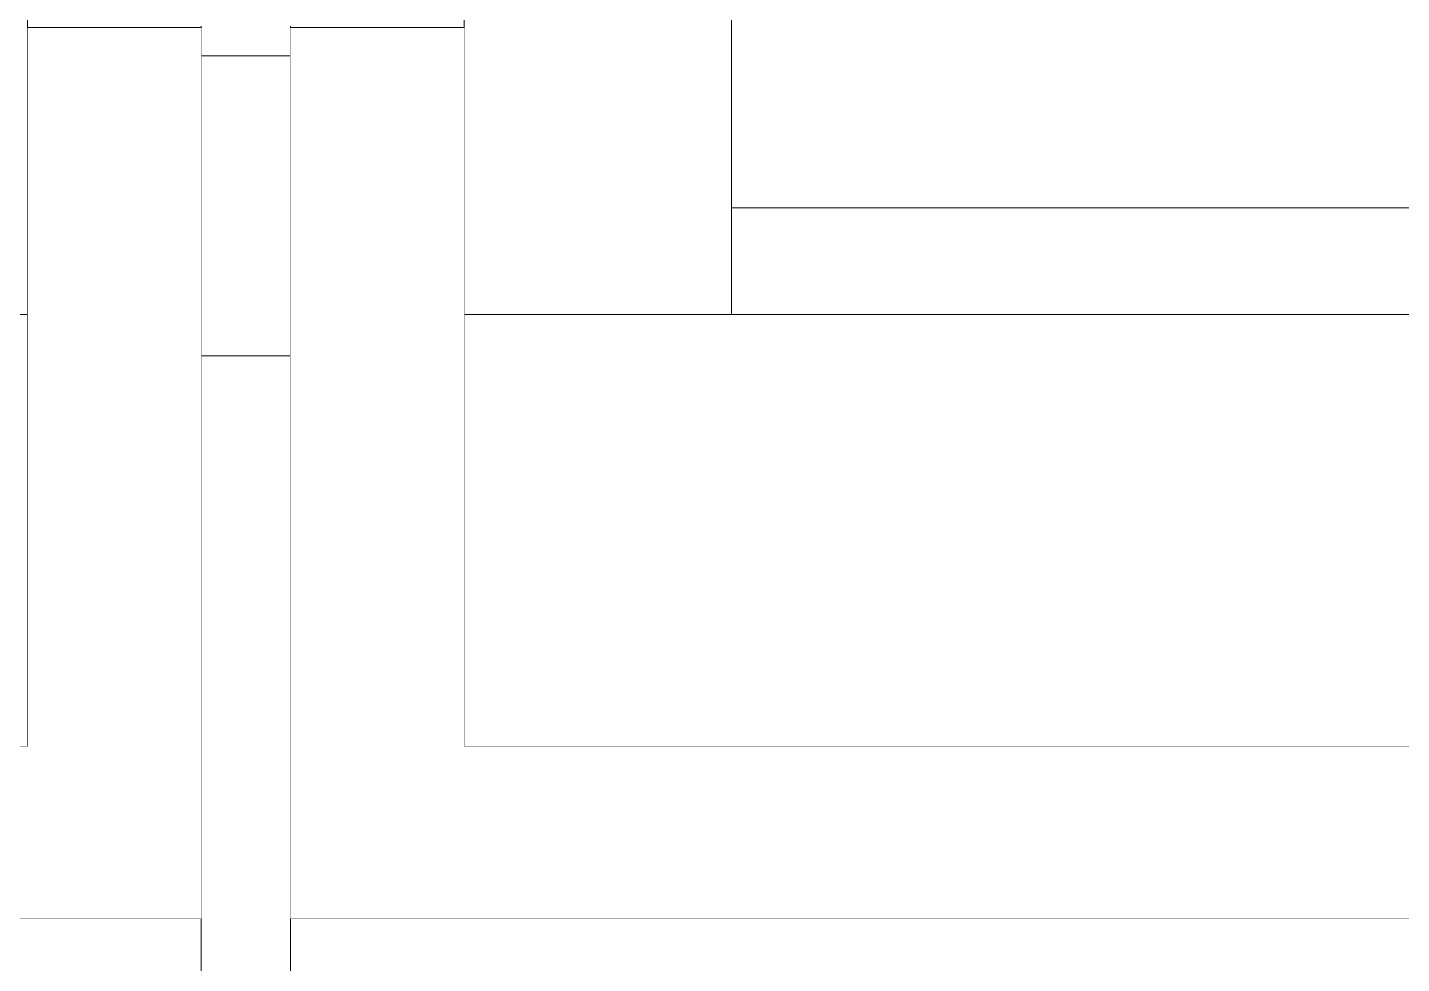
# Model space of a CAD drawing. Header units: millimetres. Extents: x -46169 to 237885, y -84465 to 18123.
# Drawn here: x 224215.9 to 224370.1, y -80720.2 to -80615.1 of the extents above; entities that cross this region are included whole.
import ezdxf

# ---------------------------------------------------------------- set-up
doc = ezdxf.new("R2010")
doc.units = ezdxf.units.MM
doc.header["$MEASUREMENT"] = 0
doc.linetypes.add('Wipeout_Contour', pattern=[1000, 0, -1000])
doc.layers.add('New_A-20-M_Floor_Slab', color=7, linetype='Continuous')
doc.layers.add('New_A-35-M_FFE_Fixed', color=7, linetype='Continuous')
for name, color, linetype, lineweight in [('New_A-20-M_Floor_Slab_Pen_No__87', 8, 'Continuous', 20), ('New_A-20-M_Floor_Slab_Pen_No__89', 8, 'Continuous', 20), ('New_A-35-M_FFE_Fixed_Pen_No__1', 7, 'Continuous', 13)]:
    doc.layers.add(name, color=color, linetype=linetype, lineweight=lineweight)

# ---------------------------------------------------------------- blocks, each defined once
blk = doc.blocks.new('Section Elem_266_4', base_point=(208268.76, -84332.61))
at = {"color": 254, "linetype": 'Wipeout_Contour', "lineweight": 0, "ltscale": 43042086.18620662}
blk.add_wipeout([(222238.62, -80784.11), (222303.32, -80784.11), (222303.32, -80953.11), (233391.17, -80953.11), (233391.17, -80952.86), (233326.46, -80952.86), (233326.46, -80783.86), (233391.17, -80783.86), (233391.17, -80715.11), (233320.44, -80715.11), (233320.44, -80952.36), (233285.44, -80952.36), (233285.44, -80942.36), (233310.44, -80942.36), (233310.44, -80715.11), (233045.44, -80715.11), (233045.44, -80952.36), (233010.44, -80952.36), (233010.44, -80942.36), (233035.44, -80942.36), (233035.44, -80715.11), (232495.44, -80715.11), (232495.44, -80942.36), (232520.94, -80942.36), (232520.94, -80952.36), (232459.94, -80952.36), (232459.94, -80942.36), (232485.44, -80942.36), (232485.44, -80715.11), (231945.44, -80715.11), (231945.44, -80942.36), (231970.44, -80942.36), (231970.44, -80952.36), (231909.94, -80952.36), (231909.94, -80942.36), (231935.44, -80942.36), (231935.44, -80715.11), (231395.44, -80715.11), (231395.44, -80942.36), (231420.44, -80942.36), (231420.44, -80952.36), (231359.94, -80952.36), (231359.94, -80942.36), (231385.44, -80942.36), (231385.44, -80715.11), (230845.44, -80715.11), (230845.44, -80942.36), (230870.44, -80942.36), (230870.44, -80952.36), (230809.94, -80952.36), (230809.94, -80942.36), (230835.44, -80942.36), (230835.44, -80715.11), (230295.44, -80715.11), (230295.44, -80942.36), (230320.44, -80942.36), (230320.44, -80952.36), (230259.94, -80952.36), (230259.94, -80942.36), (230285.44, -80942.36), (230285.44, -80715.11), (229745.44, -80715.11), (229745.44, -80942.36), (229770.44, -80942.36), (229770.44, -80952.36), (229710.44, -80952.36), (229710.44, -80942.36), (229735.44, -80942.36), (229735.44, -80715.11), (229195.44, -80715.11), (229195.44, -80942.36), (229220.94, -80942.36), (229220.94, -80952.36), (229159.94, -80952.36), (229159.94, -80942.36), (229185.44, -80942.36), (229185.44, -80715.11), (228645.44, -80715.11), (228645.44, -80942.36), (228670.44, -80942.36), (228670.44, -80952.36), (228610.44, -80952.36), (228610.44, -80942.36), (228635.44, -80942.36), (228635.44, -80715.11), (228095.44, -80715.11), (228095.44, -80942.36), (228120.94, -80942.36), (228120.94, -80952.36), (228059.94, -80952.36), (228059.94, -80942.36), (228085.44, -80942.36), (228085.44, -80715.11), (227545.44, -80715.11), (227545.44, -80942.36), (227570.44, -80942.36), (227570.44, -80952.36), (227510.44, -80952.36), (227510.44, -80942.36), (227535.44, -80942.36), (227535.44, -80715.11), (226995.44, -80715.11), (226995.44, -80942.36), (227020.94, -80942.36), (227020.94, -80952.36), (226959.94, -80952.36), (226959.94, -80942.36), (226985.44, -80942.36), (226985.44, -80715.11), (226445.44, -80715.11), (226445.44, -80942.36), (226470.44, -80942.36), (226470.44, -80952.36), (226409.94, -80952.36), (226409.94, -80942.36), (226435.44, -80942.36), (226435.44, -80715.11), (225895.44, -80715.11), (225895.44, -80942.36), (225920.44, -80942.36), (225920.44, -80952.36), (225860.44, -80952.36), (225860.44, -80942.36), (225885.44, -80942.36), (225885.44, -80715.11), (225345.44, -80715.11), (225345.44, -80942.36), (225370.94, -80942.36), (225370.94, -80952.36), (225309.94, -80952.36), (225309.94, -80942.36), (225335.44, -80942.36), (225335.44, -80715.11), (224795.44, -80715.11), (224795.44, -80942.36), (224820.44, -80942.36), (224820.44, -80952.36), (224760.44, -80952.36), (224760.44, -80942.36), (224785.44, -80942.36), (224785.44, -80715.11), (224245.44, -80715.11), (224245.44, -80942.36), (224270.94, -80942.36), (224270.94, -80952.36), (224209.94, -80952.36), (224209.94, -80942.36), (224235.44, -80942.36), (224235.44, -80715.11), (223695.44, -80715.11), (223695.44, -80942.36), (223720.44, -80942.36), (223720.44, -80952.36), (223660.44, -80952.36), (223660.44, -80942.36), (223685.44, -80942.36), (223685.44, -80715.11), (223145.44, -80715.11), (223145.44, -80942.36), (223170.94, -80942.36), (223170.94, -80952.36), (223109.94, -80952.36), (223109.94, -80942.36), (223135.44, -80942.36), (223135.44, -80715.11), (222595.44, -80715.11), (222595.44, -80942.36), (222620.44, -80942.36), (222620.44, -80952.36), (222585.44, -80952.36), (222585.44, -80715.11), (222320.44, -80715.11), (222320.44, -80942.36), (222345.44, -80942.36), (222345.44, -80952.36), (222310.44, -80952.36), (222310.44, -80715.11), (222238.62, -80715.11)], dxfattribs=at).dxf.layer = 'New_A-20-M_Floor_Slab'
at = {"layer": 'New_A-20-M_Floor_Slab_Pen_No__87', "linetype": 'Continuous'}
for p, q in [((224235.44, -80715.11), (223695.44, -80715.11)), ((224785.44, -80715.11), (224245.44, -80715.11))]:
    blk.add_line(p, q, dxfattribs=at)
blk = doc.blocks.new('Section Elem_285_4', base_point=(208268.76, -84332.61))
at = {"color": 254, "linetype": 'Wipeout_Contour', "lineweight": 0, "ltscale": 952961.263665}
blk.add_wipeout([(224215.94, -80503.33), (224185.94, -80503.33), (224185.94, -80647.33), (224215.94, -80647.33)], dxfattribs=at).dxf.layer = 'New_A-35-M_FFE_Fixed'
at = {"color": 254, "linetype": 'Wipeout_Contour', "lineweight": 0, "ltscale": 953166.90656}
blk.add_wipeout([(224235.44, -80618.27), (224245.44, -80618.27), (224245.44, -80616.64), (224235.44, -80616.64)], dxfattribs=at).dxf.layer = 'New_A-35-M_FFE_Fixed'
at = {"color": 254, "linetype": 'Wipeout_Contour', "lineweight": 0, "ltscale": 953201.997345}
blk.add_wipeout([(224245.44, -80646.23), (224245.44, -80640.54), (224235.44, -80640.54), (224235.44, -80646.23)], dxfattribs=at).dxf.layer = 'New_A-35-M_FFE_Fixed'
at = {"color": 254, "linetype": 'Wipeout_Contour', "lineweight": 0, "ltscale": 953164.667166}
blk.add_wipeout([(224245.44, -80616.64), (224245.44, -80614.96), (224235.44, -80614.96), (224235.44, -80616.64)], dxfattribs=at).dxf.layer = 'New_A-35-M_FFE_Fixed'
at = {"color": 254, "linetype": 'Wipeout_Contour', "lineweight": 0, "ltscale": 953169.051315}
blk.add_wipeout([(224245.44, -80619.81), (224245.44, -80618.27), (224235.44, -80618.27), (224235.44, -80619.81)], dxfattribs=at).dxf.layer = 'New_A-35-M_FFE_Fixed'
at = {"color": 254, "linetype": 'Wipeout_Contour', "lineweight": 0, "ltscale": 953194.480833}
blk.add_wipeout([(224245.44, -80640.54), (224245.44, -80635.12), (224235.44, -80635.12), (224235.44, -80640.54)], dxfattribs=at).dxf.layer = 'New_A-35-M_FFE_Fixed'
at = {"color": 254, "linetype": 'Wipeout_Contour', "lineweight": 0, "ltscale": 953209.735235}
blk.add_wipeout([(224245.44, -80651.97), (224245.44, -80646.23), (224235.44, -80646.23), (224235.44, -80651.97)], dxfattribs=at).dxf.layer = 'New_A-35-M_FFE_Fixed'
at = {"color": 254, "linetype": 'Wipeout_Contour', "lineweight": 0, "ltscale": 952205.2563}
blk.add_wipeout([(223714.94, -80695.83), (224215.94, -80695.83), (224215.94, -80647.33), (223714.94, -80647.33)], dxfattribs=at).dxf.layer = 'New_A-35-M_FFE_Fixed'
at = {"layer": 'New_A-35-M_FFE_Fixed_Pen_No__1', "linetype": 'Continuous'}
for p, q in [((224215.94, -80647.33), (224215.94, -80503.33)), ((224185.94, -80647.33), (224215.94, -80647.33)), ((224215.94, -80695.83), (224215.94, -80647.33)), ((224215.94, -80695.83), (223714.94, -80695.83))]:
    blk.add_line(p, q, dxfattribs=at)
at = {"color": 254, "linetype": 'Wipeout_Contour', "lineweight": 0, "ltscale": 953187.461836}
blk.add_wipeout([(224245.44, -80635.12), (224245.44, -80630.17), (224235.44, -80630.17), (224235.44, -80635.12)], dxfattribs=at).dxf.layer = 'New_A-35-M_FFE_Fixed'
at = {"color": 254, "linetype": 'Wipeout_Contour', "lineweight": 0, "ltscale": 953371.323212}
blk.add_wipeout([(224245.44, -80651.97), (224235.44, -80651.97), (224235.44, -80884.65), (224245.44, -80884.65)], dxfattribs=at).dxf.layer = 'New_A-35-M_FFE_Fixed'
at = {"color": 254, "linetype": 'Wipeout_Contour', "lineweight": 0, "ltscale": 953181.198168}
blk.add_wipeout([(224235.44, -80630.17), (224245.44, -80630.17), (224245.44, -80625.86), (224235.44, -80625.86)], dxfattribs=at).dxf.layer = 'New_A-35-M_FFE_Fixed'
at = {"color": 254, "linetype": 'Wipeout_Contour', "lineweight": 0, "ltscale": 953175.919865}
blk.add_wipeout([(224235.44, -80625.86), (224245.44, -80625.86), (224245.44, -80622.37), (224235.44, -80622.37)], dxfattribs=at).dxf.layer = 'New_A-35-M_FFE_Fixed'
at = {"color": 254, "linetype": 'Wipeout_Contour', "lineweight": 0, "ltscale": 953171.820746}
blk.add_wipeout([(224245.44, -80622.37), (224245.44, -80619.81), (224235.44, -80619.81), (224235.44, -80622.37)], dxfattribs=at).dxf.layer = 'New_A-35-M_FFE_Fixed'
blk = doc.blocks.new('Section Elem_286_4', base_point=(208268.76, -84332.61))
at = {"layer": 'New_A-35-M_FFE_Fixed_Pen_No__1', "linetype": 'Continuous'}
for p, q in [((224235.44, -80616.64), (224235.44, -80614.96)), ((224245.44, -80616.64), (224245.44, -80614.96)), ((224235.44, -80618.27), (224235.44, -80616.64)), ((224245.44, -80618.27), (224245.44, -80616.64)), ((224235.44, -80619.81), (224235.44, -80618.27)), ((224235.44, -80618.27), (224245.44, -80618.27)), ((224245.44, -80619.81), (224245.44, -80618.27)), ((224235.44, -80622.37), (224235.44, -80619.81)), ((224245.44, -80622.37), (224245.44, -80619.81)), ((224235.44, -80625.86), (224235.44, -80622.37)), ((224245.44, -80625.86), (224245.44, -80622.37)), ((224235.44, -80630.17), (224235.44, -80625.86)), ((224245.44, -80630.17), (224245.44, -80625.86)), ((224235.44, -80635.12), (224235.44, -80630.17)), ((224245.44, -80635.12), (224245.44, -80630.17)), ((224235.44, -80640.54), (224235.44, -80635.12)), ((224245.44, -80640.54), (224245.44, -80635.12)), ((224235.44, -80646.23), (224235.44, -80640.54)), ((224245.44, -80646.23), (224245.44, -80640.54)), ((224235.44, -80651.97), (224235.44, -80646.23)), ((224245.44, -80651.97), (224245.44, -80646.23)), ((224235.44, -80651.97), (224245.44, -80651.97)), ((224235.44, -80884.65), (224235.44, -80651.97)), ((224245.44, -80884.65), (224245.44, -80651.97))]:
    blk.add_line(p, q, dxfattribs=at)
at = {"color": 254, "linetype": 'Wipeout_Contour', "lineweight": 0, "ltscale": 953258.647698}
blk.add_wipeout([(224264.94, -80503.33), (224264.94, -80647.33), (224294.94, -80647.33), (224294.94, -80503.33)], dxfattribs=at).dxf.layer = 'New_A-35-M_FFE_Fixed'
at = {"color": 254, "linetype": 'Wipeout_Contour', "lineweight": 0, "ltscale": 1431396.308740199}
blk.add_wipeout([(224765.94, -80647.33), (224735.94, -80647.33), (224294.94, -80647.33), (224264.94, -80647.33), (224264.94, -80695.83), (224765.94, -80695.83)], dxfattribs=at).dxf.layer = 'New_A-35-M_FFE_Fixed'
at = {"layer": 'New_A-35-M_FFE_Fixed_Pen_No__1', "linetype": 'Continuous'}
for p, q in [((224264.94, -80647.33), (224264.94, -80503.33)), ((224264.94, -80695.83), (224264.94, -80647.33)), ((224264.94, -80695.83), (224765.94, -80695.83))]:
    blk.add_line(p, q, dxfattribs=at)
at = {"color": 254, "linetype": 'Wipeout_Contour', "lineweight": 0, "ltscale": 954234.442578}
blk.add_wipeout([(224735.94, -80647.33), (224735.94, -80635.33), (224294.94, -80635.33), (224294.94, -80647.33)], dxfattribs=at).dxf.layer = 'New_A-35-M_FFE_Fixed'
at = {"layer": 'New_A-35-M_FFE_Fixed_Pen_No__1', "linetype": 'Continuous'}
for q in [(224264.94, -80647.33), (224735.94, -80647.33)]:
    blk.add_line((224294.94, -80647.33), q, dxfattribs=at)
at = {"color": 254, "linetype": 'Wipeout_Contour', "lineweight": 0, "ltscale": 954137.158965}
blk.add_wipeout([(224735.94, -80635.33), (224735.94, -80503.33), (224294.94, -80503.33), (224294.94, -80635.33)], dxfattribs=at).dxf.layer = 'New_A-35-M_FFE_Fixed'
at = {"layer": 'New_A-35-M_FFE_Fixed_Pen_No__1', "linetype": 'Continuous'}
for p, q in [((224294.94, -80647.33), (224294.94, -80503.33)), ((224294.94, -80635.33), (224735.94, -80635.33))]:
    blk.add_line(p, q, dxfattribs=at)
blk = doc.blocks.new('Section Elem_320_4', base_point=(208268.76, -84332.61))
at = {"color": 254, "linetype": 'Wipeout_Contour', "lineweight": 0, "ltscale": 1904379.794802189}
blk.add_wipeout([(223714.94, -80615.11), (223695.44, -80615.11), (223695.44, -80715.11), (224235.44, -80715.11), (224235.44, -80615.11), (224215.94, -80615.11), (224215.94, -80695.83), (223714.94, -80695.83)], dxfattribs=at).dxf.layer = 'New_A-20-M_Floor_Slab'
at = {"color": 254, "linetype": 'Wipeout_Contour', "lineweight": 0, "ltscale": 1908520.088162877}
blk.add_wipeout([(224264.94, -80615.11), (224245.44, -80615.11), (224245.44, -80715.11), (224785.44, -80715.11), (224785.44, -80615.11), (224765.94, -80615.11), (224765.94, -80695.83), (224264.94, -80695.83)], dxfattribs=at).dxf.layer = 'New_A-20-M_Floor_Slab'
at = {"layer": 'New_A-20-M_Floor_Slab_Pen_No__89', "linetype": 'Continuous'}
for p, q in [((224235.44, -80615.11), (224215.94, -80615.11)), ((224264.94, -80615.11), (224245.44, -80615.11))]:
    blk.add_line(p, q, dxfattribs=at)

msp = doc.modelspace()

# ---------------------------------------------------------------- block references
at = {"layer": 'New_A-20-M_Floor_Slab'}
msp.add_blockref('Section Elem_266_4', (208268.76, -84332.61), dxfattribs=at)

# ---------------------------------------------------------------- next in the draw order: block references
at = {"layer": 'New_A-35-M_FFE_Fixed'}
msp.add_blockref('Section Elem_285_4', (208268.76, -84332.61), dxfattribs=at)

# ---------------------------------------------------------------- next in the draw order: block references
msp.add_blockref('Section Elem_286_4', (208268.76, -84332.61), dxfattribs=at)

# ---------------------------------------------------------------- next in the draw order: block references
at = {"layer": 'New_A-20-M_Floor_Slab'}
msp.add_blockref('Section Elem_320_4', (208268.76, -84332.61), dxfattribs=at)

doc.saveas('drawing.dxf')
